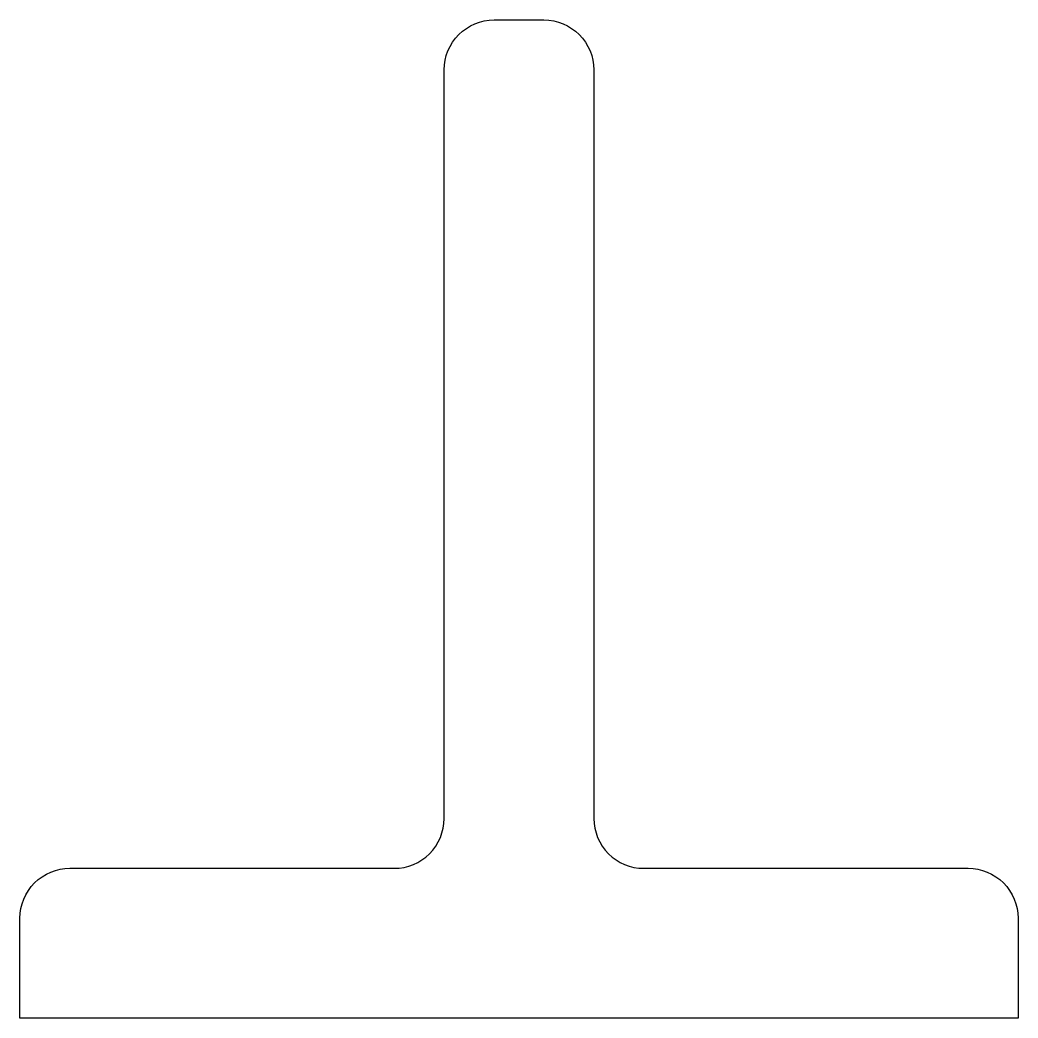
# Model space of a CAD drawing. Extents: x -10 to 10, y 0 to 20.
import ezdxf

# ---------------------------------------------------------------- set-up
doc = ezdxf.new("R2010")
doc.units = 0

msp = doc.modelspace()

# ---------------------------------------------------------------- linework, layer by layer
msp.add_lwpolyline([(-9, 3), (-2.5, 3, 0.414214), (-1.5, 4), (-1.5, 19, -0.414214), (-0.5, 20), (0.5, 20, -0.414214), (1.5, 19), (1.5, 4, 0.414214), (2.5, 3), (9, 3, -0.414214), (10, 2), (10, 0), (-10, 0), (-10, 2, -0.414214)], format="xyb", close=True)

doc.saveas('drawing.dxf')
